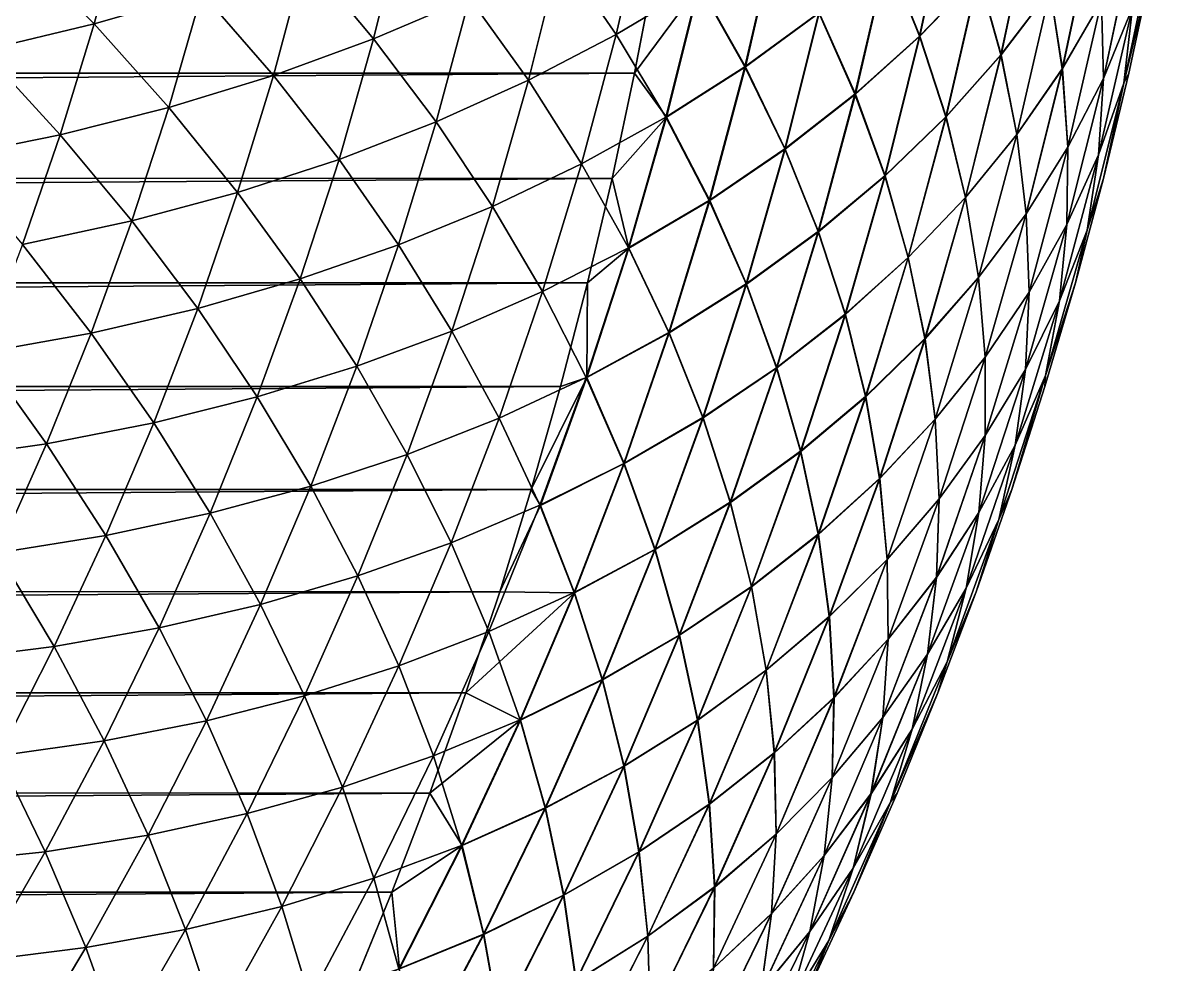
# Model space of a CAD drawing. Header units: millimetres. Extents: x -3250 to 5350, y -3250 to 3250.
# Drawn here: x 5125.9 to 5334.8, y -342.3 to -168.7 of the extents above; entities that cross this region are included whole.
import ezdxf

# ---------------------------------------------------------------- set-up
doc = ezdxf.new("R2010")
doc.units = ezdxf.units.MM
doc.header["$MEASUREMENT"] = 0
doc.layers.add('MESH_3D', color=2, linetype='CONTINUOUS')

msp = doc.modelspace()

# ---------------------------------------------------------------- linework, layer by layer
at = {"layer": 'MESH_3D'}
for points in [[(5285.33, -156.3, 25773.62), (5291.34, -171.15, 25747.21), (5296.87, -145.18, 25747.21)], [(5296.92, -145.19, 5752.96), (5291.4, -171.17, 5752.96), (5285.39, -156.31, 5726.58)], [(5296.87, -145.18, 25747.21), (5291.34, -171.15, 25747.21), (5302.2, -159.89, 25720.51)], [(5302.25, -159.9, 5779.65), (5291.4, -171.17, 5752.96), (5296.92, -145.19, 5752.96)], [(5124.26, -153.87, 26035.3), (5139.1, -168.92, 26014.23), (5144.63, -148.26, 26014.23)], [(5144.63, -148.26, 26014.23), (5139.1, -168.92, 26014.23), (5158.93, -163.16, 25992.53)], [(5225.06, -155.85, 25900), (5235.38, -170.88, 25875.58), (5240.92, -146.86, 25875.58)], [(5240.92, -146.86, 25875.58), (5235.38, -170.88, 25875.58), (5250.61, -161.75, 25850.7)], [(5302.2, -159.89, 25720.51), (5306.34, -174.62, 25693.54), (5311.97, -148.11, 25693.54)], [(5312.01, -148.12, 5806.6), (5306.38, -174.62, 5806.6), (5302.25, -159.9, 5779.65)], [(5311.97, -148.11, 25693.54), (5306.34, -174.62, 25693.54), (5315.42, -162.69, 25666.33)], [(5315.44, -162.7, 5833.79), (5306.38, -174.62, 5806.6), (5312.01, -148.12, 5806.6)], [(5177.99, -156.58, 25970.23), (5190.63, -171.66, 25947.35), (5196.23, -149.19, 25947.35)], [(5196.23, -149.19, 25947.35), (5190.63, -171.66, 25947.35), (5208.29, -164.13, 25923.94)], [(5315.42, -162.69, 25666.33), (5317.65, -177.23, 25638.92), (5323.37, -150.33, 25638.92)], [(5323.39, -150.33, 5861.18), (5317.67, -177.23, 5861.18), (5315.44, -162.7, 5833.79)], [(5323.37, -150.33, 25638.92), (5317.65, -177.23, 25638.92), (5324.9, -164.71, 25611.34)], [(5324.91, -164.71, 5888.74), (5317.67, -177.23, 5861.18), (5323.39, -150.33, 5861.18)], [(5250.61, -161.75, 25850.7), (5259.13, -176.81, 25825.39), (5264.87, -151.95, 25825.39)], [(5264.96, -151.97, 5674.84), (5259.22, -176.83, 5674.84), (5250.72, -161.77, 5649.54)], [(5264.87, -151.95, 25825.39), (5259.13, -176.81, 25825.39), (5272.74, -166.86, 25799.69)], [(5272.82, -166.88, 5700.52), (5259.22, -176.83, 5674.84), (5264.96, -151.97, 5674.84)], [(5324.9, -164.71, 25611.34), (5325.23, -178.97, 25583.62), (5331, -151.81, 25583.62)], [(5331.01, -151.81, 5916.44), (5325.23, -178.98, 5916.44), (5324.91, -164.71, 5888.74)], [(5331, -151.81, 25583.62), (5325.23, -178.97, 25583.62), (5330.61, -165.92, 25555.81)], [(5330.61, -165.92, 5944.24), (5325.23, -178.98, 5916.44), (5331.01, -151.81, 5916.44)], [(5124.26, -153.87, 26035.3), (5118.54, -173.82, 26035.3), (5139.1, -168.92, 26014.23)], [(5334.82, -152.55, 25527.92), (5329.02, -179.85, 25527.92), (5334.14, -158.52, 25500)], [(5330.61, -165.92, 25555.81), (5329.02, -179.85, 25527.92), (5334.82, -152.55, 25527.92)], [(5334.82, -152.55, 5972.1), (5329.02, -179.85, 5972.1), (5330.61, -165.92, 5944.24)], [(5334.82, -152.55, 5972.1), (5334.14, -158.52, 6000), (5329.02, -179.85, 5972.1)], [(5158.93, -163.16, 25992.53), (5172.14, -178.4, 25970.23), (5177.99, -156.58, 25970.23)], [(5177.99, -156.58, 25970.23), (5172.14, -178.4, 25970.23), (5190.63, -171.66, 25947.35)], [(5208.29, -164.13, 25923.94), (5219.21, -179.32, 25900), (5225.06, -155.85, 25900)], [(5225.06, -155.85, 25900), (5219.21, -179.32, 25900), (5235.38, -170.88, 25875.58)], [(5272.74, -166.86, 25799.69), (5279.42, -181.87, 25773.62), (5285.33, -156.3, 25773.62)], [(5285.39, -156.31, 5726.58), (5279.49, -181.88, 5726.58), (5272.82, -166.88, 5700.52)], [(5285.33, -156.3, 25773.62), (5279.42, -181.87, 25773.62), (5291.34, -171.15, 25747.21)], [(5291.4, -171.17, 5752.96), (5279.49, -181.88, 5726.58), (5285.39, -156.31, 5726.58)], [(2688.92, -177.3, 834.01), (2692.6, -157.88, 832.06), (5242.48, -158.52, 5632.12)], [(2688.92, -177.3, 834.01), (5242.48, -158.52, 5632.12), (5238.78, -178.02, 5634.09)], [(5250.72, -161.77, 5649.54), (5238.78, -178.02, 5634.09), (5242.48, -158.52, 5632.12)], [(5329.02, -179.85, 25527.92), (5329.94, -178.02, 25500), (5334.14, -158.52, 25500)], [(5329.02, -179.85, 5972.1), (5334.14, -158.52, 6000), (5329.94, -178.02, 6000)], [(5334.14, -158.52, 25500), (5329.94, -178.02, 6000), (5334.14, -158.52, 6000)], [(5334.14, -158.52, 25500), (5329.94, -178.02, 25500), (5329.94, -178.02, 6000)], [(5291.34, -171.15, 25747.21), (5296.17, -186.04, 25720.51), (5302.2, -159.89, 25720.51)], [(5302.25, -159.9, 5779.65), (5296.21, -186.05, 5779.65), (5291.4, -171.17, 5752.96)], [(5302.2, -159.89, 25720.51), (5296.17, -186.04, 25720.51), (5306.34, -174.62, 25693.54)], [(5306.38, -174.62, 5806.6), (5296.21, -186.05, 5779.65), (5302.25, -159.9, 5779.65)], [(5235.38, -170.88, 25875.58), (5244.53, -186.1, 25850.7), (5250.61, -161.75, 25850.7)], [(5250.72, -161.77, 5649.54), (5244.65, -186.13, 5649.54), (5238.78, -178.02, 5634.09)], [(5250.61, -161.75, 25850.7), (5244.53, -186.1, 25850.7), (5259.13, -176.81, 25825.39)], [(5259.22, -176.83, 5674.84), (5244.65, -186.13, 5649.54), (5250.72, -161.77, 5649.54)], [(5306.34, -174.62, 25693.54), (5309.27, -189.31, 25666.33), (5315.42, -162.69, 25666.33)], [(5315.44, -162.7, 5833.79), (5309.3, -189.31, 5833.79), (5306.38, -174.62, 5806.6)], [(5315.42, -162.69, 25666.33), (5309.27, -189.31, 25666.33), (5317.65, -177.23, 25638.92)], [(5317.67, -177.23, 5861.18), (5309.3, -189.31, 5833.79), (5315.44, -162.7, 5833.79)], [(5139.1, -168.92, 26014.23), (5152.86, -184.31, 25992.53), (5158.93, -163.16, 25992.53)], [(5158.93, -163.16, 25992.53), (5152.86, -184.31, 25992.53), (5172.14, -178.4, 25970.23)], [(5190.63, -171.66, 25947.35), (5202.16, -187, 25923.94), (5208.29, -164.13, 25923.94)], [(5208.29, -164.13, 25923.94), (5202.16, -187, 25923.94), (5219.21, -179.32, 25900)], [(5317.65, -177.23, 25638.92), (5318.68, -191.65, 25611.34), (5324.9, -164.71, 25611.34)], [(5324.91, -164.71, 5888.74), (5318.69, -191.66, 5888.74), (5317.67, -177.23, 5861.18)], [(5324.9, -164.71, 25611.34), (5318.68, -191.65, 25611.34), (5325.23, -178.97, 25583.62)], [(5325.23, -178.98, 5916.44), (5318.69, -191.66, 5888.74), (5324.91, -164.71, 5888.74)], [(5259.13, -176.81, 25825.39), (5266.47, -191.98, 25799.69), (5272.74, -166.86, 25799.69)], [(5272.82, -166.88, 5700.52), (5266.55, -192, 5700.52), (5259.22, -176.83, 5674.84)], [(5272.74, -166.86, 25799.69), (5266.47, -191.98, 25799.69), (5279.42, -181.87, 25773.62)], [(5279.49, -181.88, 5726.58), (5266.55, -192, 5700.52), (5272.82, -166.88, 5700.52)], [(5330.61, -165.92, 25555.81), (5324.35, -193.07, 25555.81), (5329.02, -179.85, 25527.92)], [(5325.23, -178.97, 25583.62), (5324.35, -193.07, 25555.81), (5330.61, -165.92, 25555.81)], [(5330.61, -165.92, 5944.24), (5324.35, -193.07, 5944.24), (5325.23, -178.98, 5916.44)], [(5329.02, -179.85, 5972.1), (5324.35, -193.07, 5944.24), (5330.61, -165.92, 5944.24)], [(5118.54, -173.82, 26035.3), (5132.84, -189.38, 26014.23), (5139.1, -168.92, 26014.23)], [(5139.1, -168.92, 26014.23), (5132.84, -189.38, 26014.23), (5152.86, -184.31, 25992.53)], [(5219.21, -179.32, 25900), (5228.99, -194.7, 25875.58), (5235.38, -170.88, 25875.58)], [(5235.38, -170.88, 25875.58), (5228.99, -194.7, 25875.58), (5244.53, -186.1, 25850.7)], [(5279.42, -181.87, 25773.62), (5284.92, -196.92, 25747.21), (5291.34, -171.15, 25747.21)], [(5291.4, -171.17, 5752.96), (5284.98, -196.94, 5752.96), (5279.49, -181.88, 5726.58)], [(5291.34, -171.15, 25747.21), (5284.92, -196.92, 25747.21), (5296.17, -186.04, 25720.51)], [(5296.21, -186.05, 5779.65), (5284.98, -196.94, 5752.96), (5291.4, -171.17, 5752.96)], [(5172.14, -178.4, 25970.23), (5184.25, -193.91, 25947.35), (5190.63, -171.66, 25947.35)], [(5190.63, -171.66, 25947.35), (5184.25, -193.91, 25947.35), (5202.16, -187, 25923.94)], [(5118.54, -173.82, 26035.3), (5112.13, -193.56, 26035.3), (5132.84, -189.38, 26014.23)], [(5296.17, -186.04, 25720.51), (5299.79, -200.9, 25693.54), (5306.34, -174.62, 25693.54)], [(5306.38, -174.62, 5806.6), (5299.82, -200.91, 5806.6), (5296.21, -186.05, 5779.65)], [(5306.34, -174.62, 25693.54), (5299.79, -200.9, 25693.54), (5309.27, -189.31, 25666.33)], [(5309.3, -189.31, 5833.79), (5299.82, -200.91, 5806.6), (5306.38, -174.62, 5806.6)], [(2684.82, -196.62, 836.19), (2688.92, -177.3, 834.01), (5238.78, -178.02, 5634.09)], [(5244.53, -186.1, 25850.7), (5252.53, -201.45, 25825.39), (5259.13, -176.81, 25825.39)], [(5259.22, -176.83, 5674.84), (5252.62, -201.47, 5674.84), (5244.65, -186.13, 5649.54)], [(5259.13, -176.81, 25825.39), (5252.53, -201.45, 25825.39), (5266.47, -191.98, 25799.69)], [(5266.55, -192, 5700.52), (5252.62, -201.47, 5674.84), (5259.22, -176.83, 5674.84)], [(5309.27, -189.31, 25666.33), (5311, -203.91, 25638.92), (5317.65, -177.23, 25638.92)], [(5317.67, -177.23, 5861.18), (5311.02, -203.91, 5861.18), (5309.3, -189.31, 5833.79)], [(5317.65, -177.23, 25638.92), (5311, -203.91, 25638.92), (5318.68, -191.65, 25611.34)], [(5318.69, -191.66, 5888.74), (5311.02, -203.91, 5861.18), (5317.67, -177.23, 5861.18)], [(2684.82, -196.62, 836.19), (5238.78, -178.02, 5634.09), (5234.65, -197.41, 5636.28)], [(5152.86, -184.31, 25992.53), (5165.54, -200, 25970.23), (5172.14, -178.4, 25970.23)], [(5172.14, -178.4, 25970.23), (5165.54, -200, 25970.23), (5184.25, -193.91, 25947.35)], [(5202.16, -187, 25923.94), (5212.55, -202.56, 25900), (5219.21, -179.32, 25900)], [(5219.21, -179.32, 25900), (5212.55, -202.56, 25900), (5228.99, -194.7, 25875.58)], [(5244.65, -186.13, 5649.54), (5234.65, -197.41, 5636.28), (5238.78, -178.02, 5634.09)], [(5325.23, -178.97, 25583.62), (5318.51, -205.92, 25583.62), (5324.35, -193.07, 25555.81)], [(5318.68, -191.65, 25611.34), (5318.51, -205.92, 25583.62), (5325.23, -178.97, 25583.62)], [(5325.23, -178.98, 5916.44), (5318.51, -205.92, 5916.44), (5318.69, -191.66, 5888.74)], [(5324.35, -193.07, 5944.24), (5318.51, -205.92, 5916.44), (5325.23, -178.98, 5916.44)], [(5329.02, -179.85, 25527.92), (5325.26, -197.41, 25500), (5329.94, -178.02, 25500)], [(5325.26, -197.41, 25500), (5325.26, -197.41, 6000), (5329.94, -178.02, 6000)], [(5329.94, -178.02, 25500), (5325.26, -197.41, 25500), (5329.94, -178.02, 6000)], [(5329.02, -179.85, 5972.1), (5329.94, -178.02, 6000), (5325.26, -197.41, 6000)], [(5329.02, -179.85, 25527.92), (5322.27, -206.93, 25527.92), (5325.26, -197.41, 25500)], [(5324.35, -193.07, 25555.81), (5322.27, -206.93, 25527.92), (5329.02, -179.85, 25527.92)], [(5329.02, -179.85, 5972.1), (5325.26, -197.41, 6000), (5322.27, -206.93, 5972.1)], [(5329.02, -179.85, 5972.1), (5322.27, -206.93, 5972.1), (5324.35, -193.07, 5944.24)], [(5266.47, -191.98, 25799.69), (5272.63, -207.21, 25773.62), (5279.42, -181.87, 25773.62)], [(5279.49, -181.88, 5726.58), (5272.7, -207.23, 5726.58), (5266.55, -192, 5700.52)], [(5279.42, -181.87, 25773.62), (5272.63, -207.21, 25773.62), (5284.92, -196.92, 25747.21)], [(5284.98, -196.94, 5752.96), (5272.7, -207.23, 5726.58), (5279.49, -181.88, 5726.58)], [(5132.84, -189.38, 26014.23), (5146.06, -205.24, 25992.53), (5152.86, -184.31, 25992.53)], [(5152.86, -184.31, 25992.53), (5146.06, -205.24, 25992.53), (5165.54, -200, 25970.23)], [(5184.25, -193.91, 25947.35), (5195.23, -209.65, 25923.94), (5202.16, -187, 25923.94)], [(5202.16, -187, 25923.94), (5195.23, -209.65, 25923.94), (5212.55, -202.56, 25900)], [(5228.99, -194.7, 25875.58), (5237.62, -210.23, 25850.7), (5244.53, -186.1, 25850.7)], [(5244.65, -186.13, 5649.54), (5237.73, -210.26, 5649.54), (5234.65, -197.41, 5636.28)], [(5244.53, -186.1, 25850.7), (5237.62, -210.23, 25850.7), (5252.53, -201.45, 25825.39)], [(5252.62, -201.47, 5674.84), (5237.73, -210.26, 5649.54), (5244.65, -186.13, 5649.54)], [(5284.92, -196.92, 25747.21), (5289.22, -211.97, 25720.51), (5296.17, -186.04, 25720.51)], [(5296.21, -186.05, 5779.65), (5289.26, -211.98, 5779.65), (5284.98, -196.94, 5752.96)], [(5296.17, -186.04, 25720.51), (5289.22, -211.97, 25720.51), (5299.79, -200.9, 25693.54)], [(5299.82, -200.91, 5806.6), (5289.26, -211.98, 5779.65), (5296.21, -186.05, 5779.65)], [(5112.13, -193.56, 26035.3), (5125.88, -209.6, 26014.23), (5132.84, -189.38, 26014.23)], [(5132.84, -189.38, 26014.23), (5125.88, -209.6, 26014.23), (5146.06, -205.24, 25992.53)], [(5299.79, -200.9, 25693.54), (5302.2, -215.69, 25666.33), (5309.27, -189.31, 25666.33)], [(5309.3, -189.31, 5833.79), (5302.23, -215.7, 5833.79), (5299.82, -200.91, 5806.6)], [(5309.27, -189.31, 25666.33), (5302.2, -215.69, 25666.33), (5311, -203.91, 25638.92)], [(5311.02, -203.91, 5861.18), (5302.23, -215.7, 5833.79), (5309.3, -189.31, 5833.79)], [(5252.53, -201.45, 25825.39), (5259.34, -216.87, 25799.69), (5266.47, -191.98, 25799.69)], [(5266.55, -192, 5700.52), (5259.42, -216.89, 5700.52), (5252.62, -201.47, 5674.84)], [(5266.47, -191.98, 25799.69), (5259.34, -216.87, 25799.69), (5272.63, -207.21, 25773.62)], [(5272.7, -207.23, 5726.58), (5259.42, -216.89, 5700.52), (5266.55, -192, 5700.52)], [(5311, -203.91, 25638.92), (5311.53, -218.36, 25611.34), (5318.68, -191.65, 25611.34)], [(5318.69, -191.66, 5888.74), (5311.54, -218.37, 5888.74), (5311.02, -203.91, 5861.18)], [(5318.68, -191.65, 25611.34), (5311.53, -218.36, 25611.34), (5318.51, -205.92, 25583.62)], [(5318.51, -205.92, 5916.44), (5311.54, -218.37, 5888.74), (5318.69, -191.66, 5888.74)], [(5165.54, -200, 25970.23), (5177.1, -215.93, 25947.35), (5184.25, -193.91, 25947.35)], [(5184.25, -193.91, 25947.35), (5177.1, -215.93, 25947.35), (5195.23, -209.65, 25923.94)], [(5324.35, -193.07, 25555.81), (5317.14, -219.97, 25555.81), (5322.27, -206.93, 25527.92)], [(5318.51, -205.92, 25583.62), (5317.14, -219.97, 25555.81), (5324.35, -193.07, 25555.81)], [(5324.35, -193.07, 5944.24), (5317.14, -219.97, 5944.24), (5318.51, -205.92, 5916.44)], [(5322.27, -206.93, 5972.1), (5317.14, -219.97, 5944.24), (5324.35, -193.07, 5944.24)], [(5212.55, -202.56, 25900), (5221.79, -218.28, 25875.58), (5228.99, -194.7, 25875.58)], [(5228.99, -194.7, 25875.58), (5221.79, -218.28, 25875.58), (5237.62, -210.23, 25850.7)], [(2680.3, -215.81, 838.59), (2684.82, -196.62, 836.19), (5234.65, -197.41, 5636.28)], [(2680.3, -215.81, 838.59), (5234.65, -197.41, 5636.28), (5230.09, -216.67, 5638.7)], [(5237.73, -210.26, 5649.54), (5230.09, -216.67, 5638.7), (5234.65, -197.41, 5636.28)], [(5272.63, -207.21, 25773.62), (5277.6, -222.45, 25747.21), (5284.92, -196.92, 25747.21)], [(5284.98, -196.94, 5752.96), (5277.65, -222.47, 5752.96), (5272.7, -207.23, 5726.58)], [(5284.92, -196.92, 25747.21), (5277.6, -222.45, 25747.21), (5289.22, -211.97, 25720.51)], [(5289.26, -211.98, 5779.65), (5277.65, -222.47, 5752.96), (5284.98, -196.94, 5752.96)], [(5322.27, -206.93, 25527.92), (5320.1, -216.67, 25500), (5325.26, -197.41, 25500)], [(5325.26, -197.41, 25500), (5320.1, -216.67, 6000), (5325.26, -197.41, 6000)], [(5325.26, -197.41, 25500), (5320.1, -216.67, 25500), (5320.1, -216.67, 6000)], [(5322.27, -206.93, 5972.1), (5325.26, -197.41, 6000), (5320.1, -216.67, 6000)], [(5146.06, -205.24, 25992.53), (5158.18, -221.36, 25970.23), (5165.54, -200, 25970.23)], [(5165.54, -200, 25970.23), (5158.18, -221.36, 25970.23), (5177.1, -215.93, 25947.35)], [(5195.23, -209.65, 25923.94), (5205.07, -225.56, 25900), (5212.55, -202.56, 25900)], [(5212.55, -202.56, 25900), (5205.07, -225.56, 25900), (5221.79, -218.28, 25875.58)], [(5237.62, -210.23, 25850.7), (5245.07, -225.84, 25825.39), (5252.53, -201.45, 25825.39)], [(5252.62, -201.47, 5674.84), (5245.16, -225.87, 5674.84), (5237.73, -210.26, 5649.54)], [(5252.53, -201.45, 25825.39), (5245.07, -225.84, 25825.39), (5259.34, -216.87, 25799.69)], [(5259.42, -216.89, 5700.52), (5245.16, -225.87, 5674.84), (5252.62, -201.47, 5674.84)], [(5289.22, -211.97, 25720.51), (5292.32, -226.95, 25693.54), (5299.79, -200.9, 25693.54)], [(5299.82, -200.91, 5806.6), (5292.35, -226.96, 5806.6), (5289.26, -211.98, 5779.65)], [(5299.79, -200.9, 25693.54), (5292.32, -226.95, 25693.54), (5302.2, -215.69, 25666.33)], [(5302.23, -215.7, 5833.79), (5292.35, -226.96, 5806.6), (5299.82, -200.91, 5806.6)], [(5302.2, -215.69, 25666.33), (5303.42, -230.34, 25638.92), (5311, -203.91, 25638.92)], [(5311.02, -203.91, 5861.18), (5303.44, -230.35, 5861.18), (5302.23, -215.7, 5833.79)], [(5311, -203.91, 25638.92), (5303.42, -230.34, 25638.92), (5311.53, -218.36, 25611.34)], [(5311.54, -218.37, 5888.74), (5303.44, -230.35, 5861.18), (5311.02, -203.91, 5861.18)], [(5125.88, -209.6, 26014.23), (5138.54, -225.92, 25992.53), (5146.06, -205.24, 25992.53)], [(5146.06, -205.24, 25992.53), (5138.54, -225.92, 25992.53), (5158.18, -221.36, 25970.23)], [(5318.51, -205.92, 25583.62), (5310.85, -232.62, 25583.62), (5317.14, -219.97, 25555.81)], [(5311.53, -218.36, 25611.34), (5310.85, -232.62, 25583.62), (5318.51, -205.92, 25583.62)], [(5318.51, -205.92, 5916.44), (5310.86, -232.62, 5916.44), (5311.54, -218.37, 5888.74)], [(5317.14, -219.97, 5944.24), (5310.86, -232.62, 5916.44), (5318.51, -205.92, 5916.44)], [(5259.34, -216.87, 25799.69), (5264.96, -232.3, 25773.62), (5272.63, -207.21, 25773.62)], [(5272.7, -207.23, 5726.58), (5265.03, -232.33, 5726.58), (5259.42, -216.89, 5700.52)], [(5272.63, -207.21, 25773.62), (5264.96, -232.3, 25773.62), (5277.6, -222.45, 25747.21)], [(5277.65, -222.47, 5752.96), (5265.03, -232.33, 5726.58), (5272.7, -207.23, 5726.58)], [(5322.27, -206.93, 25527.92), (5314.58, -233.75, 25527.92), (5320.1, -216.67, 25500)], [(5317.14, -219.97, 25555.81), (5314.58, -233.75, 25527.92), (5322.27, -206.93, 25527.92)], [(5322.27, -206.93, 5972.1), (5320.1, -216.67, 6000), (5314.58, -233.76, 5972.1)], [(5322.27, -206.93, 5972.1), (5314.58, -233.76, 5972.1), (5317.14, -219.97, 5944.24)], [(5125.88, -209.6, 26014.23), (5118.21, -229.57, 26014.23), (5138.54, -225.92, 25992.53)], [(5177.1, -215.93, 25947.35), (5187.52, -232.04, 25923.94), (5195.23, -209.65, 25923.94)], [(5195.23, -209.65, 25923.94), (5187.52, -232.04, 25923.94), (5205.07, -225.56, 25900)], [(5221.79, -218.28, 25875.58), (5229.86, -234.09, 25850.7), (5237.62, -210.23, 25850.7)], [(5237.62, -210.23, 25850.7), (5229.86, -234.09, 25850.7), (5245.07, -225.84, 25825.39)], [(5237.73, -210.26, 5649.54), (5229.97, -234.13, 5649.54), (5230.09, -216.67, 5638.7)], [(5245.16, -225.87, 5674.84), (5229.97, -234.13, 5649.54), (5237.73, -210.26, 5649.54)], [(5277.6, -222.45, 25747.21), (5281.37, -237.64, 25720.51), (5289.22, -211.97, 25720.51)], [(5289.26, -211.98, 5779.65), (5281.41, -237.65, 5779.65), (5277.65, -222.47, 5752.96)], [(5289.22, -211.97, 25720.51), (5281.37, -237.64, 25720.51), (5292.32, -226.95, 25693.54)], [(5292.35, -226.96, 5806.6), (5281.41, -237.65, 5779.65), (5289.26, -211.98, 5779.65)], [(2675.36, -234.87, 841.22), (2680.3, -215.81, 838.59), (5230.09, -216.67, 5638.7)], [(2675.36, -234.87, 841.22), (5230.09, -216.67, 5638.7), (5225.11, -235.8, 5641.35)], [(5158.18, -221.36, 25970.23), (5169.18, -237.68, 25947.35), (5177.1, -215.93, 25947.35)], [(5177.1, -215.93, 25947.35), (5169.18, -237.68, 25947.35), (5187.52, -232.04, 25923.94)], [(5229.97, -234.13, 5649.54), (5225.11, -235.8, 5641.35), (5230.09, -216.67, 5638.7)], [(5245.07, -225.84, 25825.39), (5251.34, -241.49, 25799.69), (5259.34, -216.87, 25799.69)], [(5259.42, -216.89, 5700.52), (5251.42, -241.52, 5700.52), (5245.16, -225.87, 5674.84)], [(5259.34, -216.87, 25799.69), (5251.34, -241.49, 25799.69), (5264.96, -232.3, 25773.62)], [(5265.03, -232.33, 5726.58), (5251.42, -241.52, 5700.52), (5259.42, -216.89, 5700.52)], [(5292.32, -226.95, 25693.54), (5294.22, -241.81, 25666.33), (5302.2, -215.69, 25666.33)], [(5302.23, -215.7, 5833.79), (5294.24, -241.82, 5833.79), (5292.35, -226.96, 5806.6)], [(5302.2, -215.69, 25666.33), (5294.22, -241.81, 25666.33), (5303.42, -230.34, 25638.92)], [(5303.44, -230.35, 5861.18), (5294.24, -241.82, 5833.79), (5302.23, -215.7, 5833.79)], [(5314.58, -233.75, 25527.92), (5314.46, -235.8, 25500), (5320.1, -216.67, 25500)], [(5320.1, -216.67, 25500), (5314.46, -235.8, 6000), (5320.1, -216.67, 6000)], [(5320.1, -216.67, 25500), (5314.46, -235.8, 25500), (5314.46, -235.8, 6000)], [(5314.58, -233.76, 5972.1), (5320.1, -216.67, 6000), (5314.46, -235.8, 6000)], [(5205.07, -225.56, 25900), (5213.76, -241.59, 25875.58), (5221.79, -218.28, 25875.58)], [(5221.79, -218.28, 25875.58), (5213.76, -241.59, 25875.58), (5229.86, -234.09, 25850.7)], [(5303.42, -230.34, 25638.92), (5303.44, -244.81, 25611.34), (5311.53, -218.36, 25611.34)], [(5311.53, -218.36, 25611.34), (5303.44, -244.81, 25611.34), (5310.85, -232.62, 25583.62)], [(5311.54, -218.37, 5888.74), (5303.45, -244.81, 5888.74), (5303.44, -230.35, 5861.18)], [(5310.86, -232.62, 5916.44), (5303.45, -244.81, 5888.74), (5311.54, -218.37, 5888.74)], [(5138.54, -225.92, 25992.53), (5150.09, -242.45, 25970.23), (5158.18, -221.36, 25970.23)], [(5158.18, -221.36, 25970.23), (5150.09, -242.45, 25970.23), (5169.18, -237.68, 25947.35)], [(5317.14, -219.97, 25555.81), (5308.99, -246.61, 25555.81), (5314.58, -233.75, 25527.92)], [(5310.85, -232.62, 25583.62), (5308.99, -246.61, 25555.81), (5317.14, -219.97, 25555.81)], [(5317.14, -219.97, 5944.24), (5308.99, -246.61, 5944.24), (5310.86, -232.62, 5916.44)], [(5314.58, -233.76, 5972.1), (5308.99, -246.61, 5944.24), (5317.14, -219.97, 5944.24)], [(5264.96, -232.3, 25773.62), (5269.39, -247.71, 25747.21), (5277.6, -222.45, 25747.21)], [(5277.65, -222.47, 5752.96), (5269.45, -247.73, 5752.96), (5265.03, -232.33, 5726.58)], [(5277.6, -222.45, 25747.21), (5269.39, -247.71, 25747.21), (5281.37, -237.64, 25720.51)], [(5281.41, -237.65, 5779.65), (5269.45, -247.73, 5752.96), (5277.65, -222.47, 5752.96)], [(5187.52, -232.04, 25923.94), (5196.8, -248.28, 25900), (5205.07, -225.56, 25900)], [(5205.07, -225.56, 25900), (5196.8, -248.28, 25900), (5213.76, -241.59, 25875.58)], [(5118.21, -229.57, 26014.23), (5130.29, -246.32, 25992.53), (5138.54, -225.92, 25992.53)], [(5138.54, -225.92, 25992.53), (5130.29, -246.32, 25992.53), (5150.09, -242.45, 25970.23)], [(5229.86, -234.09, 25850.7), (5236.76, -249.96, 25825.39), (5245.07, -225.84, 25825.39)], [(5245.16, -225.87, 5674.84), (5236.86, -249.99, 5674.84), (5229.97, -234.13, 5649.54)], [(5245.07, -225.84, 25825.39), (5236.76, -249.96, 25825.39), (5251.34, -241.49, 25799.69)], [(5251.42, -241.52, 5700.52), (5236.86, -249.99, 5674.84), (5245.16, -225.87, 5674.84)], [(5281.37, -237.64, 25720.51), (5283.95, -252.72, 25693.54), (5292.32, -226.95, 25693.54)], [(5292.35, -226.96, 5806.6), (5283.98, -252.73, 5806.6), (5281.41, -237.65, 5779.65)], [(5292.32, -226.95, 25693.54), (5283.95, -252.72, 25693.54), (5294.22, -241.81, 25666.33)], [(5294.24, -241.82, 5833.79), (5283.98, -252.73, 5806.6), (5292.35, -226.96, 5806.6)], [(5118.21, -229.57, 26014.23), (5109.85, -249.26, 26014.23), (5130.29, -246.32, 25992.53)], [(5294.22, -241.81, 25666.33), (5294.92, -256.5, 25638.92), (5303.42, -230.34, 25638.92)], [(5303.44, -230.35, 5861.18), (5294.94, -256.5, 5861.18), (5294.24, -241.82, 5833.79)], [(5303.42, -230.34, 25638.92), (5294.92, -256.5, 25638.92), (5303.44, -244.81, 25611.34)], [(5303.45, -244.81, 5888.74), (5294.94, -256.5, 5861.18), (5303.44, -230.35, 5861.18)], [(5169.18, -237.68, 25947.35), (5179.04, -254.15, 25923.94), (5187.52, -232.04, 25923.94)], [(5187.52, -232.04, 25923.94), (5179.04, -254.15, 25923.94), (5196.8, -248.28, 25900)], [(5251.34, -241.49, 25799.69), (5256.42, -257.12, 25773.62), (5264.96, -232.3, 25773.62)], [(5265.03, -232.33, 5726.58), (5256.48, -257.14, 5726.58), (5251.42, -241.52, 5700.52)], [(5264.96, -232.3, 25773.62), (5256.42, -257.12, 25773.62), (5269.39, -247.71, 25747.21)], [(5269.45, -247.73, 5752.96), (5256.48, -257.14, 5726.58), (5265.03, -232.33, 5726.58)], [(5310.85, -232.62, 25583.62), (5302.27, -259.03, 25583.62), (5308.99, -246.61, 25555.81)], [(5303.44, -244.81, 25611.34), (5302.27, -259.03, 25583.62), (5310.85, -232.62, 25583.62)], [(5310.86, -232.62, 5916.44), (5302.28, -259.03, 5916.44), (5303.45, -244.81, 5888.74)], [(5308.99, -246.61, 5944.24), (5302.28, -259.03, 5916.44), (5310.86, -232.62, 5916.44)], [(5314.58, -233.75, 25527.92), (5305.95, -260.3, 25527.92), (5308.34, -254.79, 25500)], [(5308.99, -246.61, 25555.81), (5305.95, -260.3, 25527.92), (5314.58, -233.75, 25527.92)], [(5314.58, -233.76, 5972.1), (5305.95, -260.3, 5972.1), (5308.99, -246.61, 5944.24)], [(5314.58, -233.76, 5972.1), (5308.34, -254.79, 6000), (5305.95, -260.3, 5972.1)], [(5314.58, -233.75, 25527.92), (5308.34, -254.79, 25500), (5314.46, -235.8, 25500)], [(5314.58, -233.76, 5972.1), (5314.46, -235.8, 6000), (5308.34, -254.79, 6000)], [(2670, -253.78, 844.06), (2675.36, -234.87, 841.22), (5225.11, -235.8, 5641.35)], [(2670, -253.78, 844.06), (5225.11, -235.8, 5641.35), (5219.7, -254.79, 5644.22)], [(5213.76, -241.59, 25875.58), (5221.28, -257.68, 25850.7), (5229.86, -234.09, 25850.7)], [(5229.97, -234.13, 5649.54), (5219.7, -254.79, 5644.22), (5225.11, -235.8, 5641.35)], [(5229.97, -234.13, 5649.54), (5221.39, -257.72, 5649.54), (5219.7, -254.79, 5644.22)], [(5229.86, -234.09, 25850.7), (5221.28, -257.68, 25850.7), (5236.76, -249.96, 25825.39)], [(5236.86, -249.99, 5674.84), (5221.39, -257.72, 5649.54), (5229.97, -234.13, 5649.54)], [(5314.46, -235.8, 25500), (5308.34, -254.79, 6000), (5314.46, -235.8, 6000)], [(5314.46, -235.8, 25500), (5308.34, -254.79, 25500), (5308.34, -254.79, 6000)], [(5150.09, -242.45, 25970.23), (5160.51, -259.14, 25947.35), (5169.18, -237.68, 25947.35)], [(5169.18, -237.68, 25947.35), (5160.51, -259.14, 25947.35), (5179.04, -254.15, 25923.94)], [(5269.39, -247.71, 25747.21), (5272.63, -263.02, 25720.51), (5281.37, -237.64, 25720.51)], [(5281.41, -237.65, 5779.65), (5272.67, -263.03, 5779.65), (5269.45, -247.73, 5752.96)], [(5281.37, -237.64, 25720.51), (5272.63, -263.02, 25720.51), (5283.95, -252.72, 25693.54)], [(5283.98, -252.73, 5806.6), (5272.67, -263.03, 5779.65), (5281.41, -237.65, 5779.65)], [(5196.8, -248.28, 25900), (5204.92, -264.61, 25875.58), (5213.76, -241.59, 25875.58)], [(5213.76, -241.59, 25875.58), (5204.92, -264.61, 25875.58), (5221.28, -257.68, 25850.7)], [(5236.76, -249.96, 25825.39), (5242.48, -265.82, 25799.69), (5251.34, -241.49, 25799.69)], [(5251.42, -241.52, 5700.52), (5242.56, -265.85, 5700.52), (5236.86, -249.99, 5674.84)], [(5251.34, -241.49, 25799.69), (5242.48, -265.82, 25799.69), (5256.42, -257.12, 25773.62)], [(5256.48, -257.14, 5726.58), (5242.56, -265.85, 5700.52), (5251.42, -241.52, 5700.52)], [(5283.95, -252.72, 25693.54), (5285.33, -267.64, 25666.33), (5294.22, -241.81, 25666.33)], [(5294.24, -241.82, 5833.79), (5285.35, -267.65, 5833.79), (5283.98, -252.73, 5806.6)], [(5294.22, -241.81, 25666.33), (5285.33, -267.64, 25666.33), (5294.92, -256.5, 25638.92)], [(5294.94, -256.5, 5861.18), (5285.35, -267.65, 5833.79), (5294.24, -241.82, 5833.79)], [(5130.29, -246.32, 25992.53), (5141.26, -263.25, 25970.23), (5150.09, -242.45, 25970.23)], [(5150.09, -242.45, 25970.23), (5141.26, -263.25, 25970.23), (5160.51, -259.14, 25947.35)], [(5109.85, -249.26, 26014.23), (5121.34, -266.42, 25992.53), (5130.29, -246.32, 25992.53)], [(5130.29, -246.32, 25992.53), (5121.34, -266.42, 25992.53), (5141.26, -263.25, 25970.23)], [(5303.44, -244.81, 25611.34), (5294.44, -270.95, 25611.34), (5302.27, -259.03, 25583.62)], [(5294.92, -256.5, 25638.92), (5294.44, -270.95, 25611.34), (5303.44, -244.81, 25611.34)], [(5303.45, -244.81, 5888.74), (5294.45, -270.96, 5888.74), (5294.94, -256.5, 5861.18)], [(5302.28, -259.03, 5916.44), (5294.45, -270.96, 5888.74), (5303.45, -244.81, 5888.74)], [(5179.04, -254.15, 25923.94), (5187.74, -270.71, 25900), (5196.8, -248.28, 25900)], [(5196.8, -248.28, 25900), (5187.74, -270.71, 25900), (5204.92, -264.61, 25875.58)], [(5256.42, -257.12, 25773.62), (5260.31, -272.66, 25747.21), (5269.39, -247.71, 25747.21)], [(5269.45, -247.73, 5752.96), (5260.36, -272.68, 5752.96), (5256.48, -257.14, 5726.58)], [(5269.39, -247.71, 25747.21), (5260.31, -272.66, 25747.21), (5272.63, -263.02, 25720.51)], [(5272.67, -263.03, 5779.65), (5260.36, -272.68, 5752.96), (5269.45, -247.73, 5752.96)], [(5308.99, -246.61, 25555.81), (5299.92, -272.95, 25555.81), (5305.95, -260.3, 25527.92)], [(5302.27, -259.03, 25583.62), (5299.92, -272.95, 25555.81), (5308.99, -246.61, 25555.81)], [(5308.99, -246.61, 5944.24), (5299.93, -272.95, 5944.24), (5302.28, -259.03, 5916.44)], [(5305.95, -260.3, 5972.1), (5299.93, -272.95, 5944.24), (5308.99, -246.61, 5944.24)], [(5221.28, -257.68, 25850.7), (5227.62, -273.78, 25825.39), (5236.76, -249.96, 25825.39)], [(5236.86, -249.99, 5674.84), (5227.71, -273.81, 5674.84), (5221.39, -257.72, 5649.54)], [(5236.76, -249.96, 25825.39), (5227.62, -273.78, 25825.39), (5242.48, -265.82, 25799.69)], [(5242.56, -265.85, 5700.52), (5227.71, -273.81, 5674.84), (5236.86, -249.99, 5674.84)], [(5272.63, -263.02, 25720.51), (5274.68, -278.18, 25693.54), (5283.95, -252.72, 25693.54)], [(5283.98, -252.73, 5806.6), (5274.71, -278.19, 5806.6), (5272.67, -263.03, 5779.65)], [(5283.95, -252.72, 25693.54), (5274.68, -278.18, 25693.54), (5285.33, -267.64, 25666.33)], [(5285.35, -267.65, 5833.79), (5274.71, -278.19, 5806.6), (5283.98, -252.73, 5806.6)], [(2664.23, -272.54, 847.13), (2670, -253.78, 844.06), (5219.7, -254.79, 5644.22)], [(2664.23, -272.54, 847.13), (5219.7, -254.79, 5644.22), (5213.89, -273.62, 5647.31)], [(5160.51, -259.14, 25947.35), (5169.78, -275.95, 25923.94), (5179.04, -254.15, 25923.94)], [(5179.04, -254.15, 25923.94), (5169.78, -275.95, 25923.94), (5187.74, -270.71, 25900)], [(5221.39, -257.72, 5649.54), (5213.89, -273.62, 5647.31), (5219.7, -254.79, 5644.22)], [(5305.95, -260.3, 25527.92), (5301.75, -273.62, 25500), (5308.34, -254.79, 25500)], [(5308.34, -254.79, 25500), (5301.75, -273.62, 6000), (5308.34, -254.79, 6000)], [(5308.34, -254.79, 25500), (5301.75, -273.62, 25500), (5301.75, -273.62, 6000)], [(5305.95, -260.3, 5972.1), (5308.34, -254.79, 6000), (5301.75, -273.62, 6000)], [(5285.33, -267.64, 25666.33), (5285.52, -282.34, 25638.92), (5294.92, -256.5, 25638.92)], [(5294.94, -256.5, 5861.18), (5285.53, -282.35, 5861.18), (5285.35, -267.65, 5833.79)], [(5294.92, -256.5, 25638.92), (5285.52, -282.34, 25638.92), (5294.44, -270.95, 25611.34)], [(5294.45, -270.96, 5888.74), (5285.53, -282.35, 5861.18), (5294.94, -256.5, 5861.18)], [(5204.92, -264.61, 25875.58), (5211.88, -280.95, 25850.7), (5221.28, -257.68, 25850.7)], [(5221.28, -257.68, 25850.7), (5211.88, -280.95, 25850.7), (5227.62, -273.78, 25825.39)], [(5227.71, -273.81, 5674.84), (5213.89, -273.62, 5647.31), (5221.39, -257.72, 5649.54)], [(5242.48, -265.82, 25799.69), (5247.01, -281.61, 25773.62), (5256.42, -257.12, 25773.62)], [(5256.48, -257.14, 5726.58), (5247.08, -281.64, 5726.58), (5242.56, -265.85, 5700.52)], [(5256.42, -257.12, 25773.62), (5247.01, -281.61, 25773.62), (5260.31, -272.66, 25747.21)], [(5260.36, -272.68, 5752.96), (5247.08, -281.64, 5726.58), (5256.48, -257.14, 5726.58)], [(5302.27, -259.03, 25583.62), (5292.77, -285.12, 25583.62), (5299.92, -272.95, 25555.81)], [(5294.44, -270.95, 25611.34), (5292.77, -285.12, 25583.62), (5302.27, -259.03, 25583.62)], [(5302.28, -259.03, 5916.44), (5292.78, -285.13, 5916.44), (5294.45, -270.96, 5888.74)], [(5299.93, -272.95, 5944.24), (5292.78, -285.13, 5916.44), (5302.28, -259.03, 5916.44)], [(5141.26, -263.25, 25970.23), (5151.09, -280.29, 25947.35), (5160.51, -259.14, 25947.35)], [(5160.51, -259.14, 25947.35), (5151.09, -280.29, 25947.35), (5169.78, -275.95, 25923.94)], [(5305.95, -260.3, 25527.92), (5296.41, -286.52, 25527.92), (5301.75, -273.62, 25500)], [(5299.92, -272.95, 25555.81), (5296.41, -286.52, 25527.92), (5305.95, -260.3, 25527.92)], [(5305.95, -260.3, 5972.1), (5301.75, -273.62, 6000), (5296.41, -286.52, 5972.1)], [(5305.95, -260.3, 5972.1), (5296.41, -286.52, 5972.1), (5299.93, -272.95, 5944.24)], [(5121.34, -266.42, 25992.53), (5131.71, -283.72, 25970.23), (5141.26, -263.25, 25970.23)], [(5141.26, -263.25, 25970.23), (5131.71, -283.72, 25970.23), (5151.09, -280.29, 25947.35)], [(5260.31, -272.66, 25747.21), (5263.01, -288.08, 25720.51), (5272.63, -263.02, 25720.51)], [(5272.67, -263.03, 5779.65), (5263.05, -288.09, 5779.65), (5260.36, -272.68, 5752.96)], [(5272.63, -263.02, 25720.51), (5263.01, -288.08, 25720.51), (5274.68, -278.18, 25693.54)], [(5274.71, -278.19, 5806.6), (5263.05, -288.09, 5779.65), (5272.67, -263.03, 5779.65)], [(5187.74, -270.71, 25900), (5195.29, -287.3, 25875.58), (5204.92, -264.61, 25875.58)], [(5204.92, -264.61, 25875.58), (5195.29, -287.3, 25875.58), (5211.88, -280.95, 25850.7)], [(5121.34, -266.42, 25992.53), (5111.7, -286.2, 25992.53), (5131.71, -283.72, 25970.23)], [(5227.62, -273.78, 25825.39), (5232.78, -289.82, 25799.69), (5242.48, -265.82, 25799.69)], [(5242.56, -265.85, 5700.52), (5232.86, -289.86, 5700.52), (5227.71, -273.81, 5674.84)], [(5242.48, -265.82, 25799.69), (5232.78, -289.82, 25799.69), (5247.01, -281.61, 25773.62)], [(5247.08, -281.64, 5726.58), (5232.86, -289.86, 5700.52), (5242.56, -265.85, 5700.52)], [(5274.68, -278.18, 25693.54), (5275.54, -293.14, 25666.33), (5285.33, -267.64, 25666.33)], [(5285.35, -267.65, 5833.79), (5275.56, -293.15, 5833.79), (5274.71, -278.19, 5806.6)], [(5285.33, -267.64, 25666.33), (5275.54, -293.14, 25666.33), (5285.52, -282.34, 25638.92)], [(5285.53, -282.35, 5861.18), (5275.56, -293.15, 5833.79), (5285.35, -267.65, 5833.79)], [(5169.78, -275.95, 25923.94), (5177.91, -292.8, 25900), (5187.74, -270.71, 25900)], [(5187.74, -270.71, 25900), (5177.91, -292.8, 25900), (5195.29, -287.3, 25875.58)], [(5294.44, -270.95, 25611.34), (5284.53, -296.77, 25611.34), (5292.77, -285.12, 25583.62)], [(5285.52, -282.34, 25638.92), (5284.53, -296.77, 25611.34), (5294.44, -270.95, 25611.34)], [(5294.45, -270.96, 5888.74), (5284.54, -296.77, 5888.74), (5285.53, -282.35, 5861.18)], [(5292.78, -285.13, 5916.44), (5284.54, -296.77, 5888.74), (5294.45, -270.96, 5888.74)], [(2658.05, -291.13, 850.41), (2664.23, -272.54, 847.13), (5213.89, -273.62, 5647.31)], [(2658.05, -291.13, 850.41), (5213.89, -273.62, 5647.31), (5207.66, -292.27, 5650.62)], [(5227.71, -273.81, 5674.84), (5207.66, -292.27, 5650.62), (5213.89, -273.62, 5647.31)], [(5247.01, -281.61, 25773.62), (5250.36, -297.29, 25747.21), (5260.31, -272.66, 25747.21)], [(5260.36, -272.68, 5752.96), (5250.41, -297.31, 5752.96), (5247.08, -281.64, 5726.58)], [(5260.31, -272.66, 25747.21), (5250.36, -297.29, 25747.21), (5263.01, -288.08, 25720.51)], [(5263.05, -288.09, 5779.65), (5250.41, -297.31, 5752.96), (5260.36, -272.68, 5752.96)], [(5299.92, -272.95, 25555.81), (5289.94, -298.96, 25555.81), (5296.41, -286.52, 25527.92)], [(5292.77, -285.12, 25583.62), (5289.94, -298.96, 25555.81), (5299.92, -272.95, 25555.81)], [(5299.93, -272.95, 5944.24), (5289.94, -298.96, 5944.24), (5292.78, -285.13, 5916.44)], [(5296.41, -286.52, 5972.1), (5289.94, -298.96, 5944.24), (5299.93, -272.95, 5944.24)], [(5296.41, -286.52, 25527.92), (5294.7, -292.27, 25500), (5301.75, -273.62, 25500)], [(5301.75, -273.62, 25500), (5294.7, -292.27, 6000), (5301.75, -273.62, 6000)], [(5301.75, -273.62, 25500), (5294.7, -292.27, 25500), (5294.7, -292.27, 6000)], [(5296.41, -286.52, 5972.1), (5301.75, -273.62, 6000), (5294.7, -292.27, 6000)], [(5227.71, -273.81, 5674.84), (5217.74, -297.3, 5674.84), (5207.66, -292.27, 5650.62)], [(5211.88, -280.95, 25850.7), (5217.65, -297.26, 25825.39), (5227.62, -273.78, 25825.39)], [(5227.62, -273.78, 25825.39), (5217.65, -297.26, 25825.39), (5232.78, -289.82, 25799.69)], [(5232.86, -289.86, 5700.52), (5217.74, -297.3, 5674.84), (5227.71, -273.81, 5674.84)], [(5151.09, -280.29, 25947.35), (5159.78, -297.41, 25923.94), (5169.78, -275.95, 25923.94)], [(5169.78, -275.95, 25923.94), (5159.78, -297.41, 25923.94), (5177.91, -292.8, 25900)], [(5263.01, -288.08, 25720.51), (5264.53, -303.3, 25693.54), (5274.68, -278.18, 25693.54)], [(5274.71, -278.19, 5806.6), (5264.56, -303.31, 5806.6), (5263.05, -288.09, 5779.65)], [(5274.68, -278.18, 25693.54), (5264.53, -303.3, 25693.54), (5275.54, -293.14, 25666.33)], [(5275.56, -293.15, 5833.79), (5264.56, -303.31, 5806.6), (5274.71, -278.19, 5806.6)], [(5131.71, -283.72, 25970.23), (5140.94, -301.1, 25947.35), (5151.09, -280.29, 25947.35)], [(5151.09, -280.29, 25947.35), (5140.94, -301.1, 25947.35), (5159.78, -297.41, 25923.94)], [(5195.29, -287.3, 25875.58), (5201.67, -303.88, 25850.7), (5211.88, -280.95, 25850.7)], [(5211.88, -280.95, 25850.7), (5201.67, -303.88, 25850.7), (5217.65, -297.26, 25825.39)], [(5232.78, -289.82, 25799.69), (5236.76, -305.77, 25773.62), (5247.01, -281.61, 25773.62)], [(5247.08, -281.64, 5726.58), (5236.83, -305.79, 5726.58), (5232.86, -289.86, 5700.52)], [(5247.01, -281.61, 25773.62), (5236.76, -305.77, 25773.62), (5250.36, -297.29, 25747.21)], [(5250.41, -297.31, 5752.96), (5236.83, -305.79, 5726.58), (5247.08, -281.64, 5726.58)], [(5111.7, -286.2, 25992.53), (5121.46, -303.85, 25970.23), (5131.71, -283.72, 25970.23)], [(5131.71, -283.72, 25970.23), (5121.46, -303.85, 25970.23), (5140.94, -301.1, 25947.35)], [(5285.52, -282.34, 25638.92), (5275.22, -307.84, 25638.92), (5284.53, -296.77, 25611.34)], [(5275.54, -293.14, 25666.33), (5275.22, -307.84, 25638.92), (5285.52, -282.34, 25638.92)], [(5285.53, -282.35, 5861.18), (5275.23, -307.84, 5861.18), (5275.56, -293.15, 5833.79)], [(5284.54, -296.77, 5888.74), (5275.23, -307.84, 5861.18), (5285.53, -282.35, 5861.18)], [(5292.77, -285.12, 25583.62), (5282.37, -310.87, 25583.62), (5289.94, -298.96, 25555.81)], [(5284.53, -296.77, 25611.34), (5282.37, -310.87, 25583.62), (5292.77, -285.12, 25583.62)], [(5292.78, -285.13, 5916.44), (5282.38, -310.88, 5916.44), (5284.54, -296.77, 5888.74)], [(5289.94, -298.96, 5944.24), (5282.38, -310.88, 5916.44), (5292.78, -285.13, 5916.44)], [(5177.91, -292.8, 25900), (5184.87, -309.65, 25875.58), (5195.29, -287.3, 25875.58)], [(5195.29, -287.3, 25875.58), (5184.87, -309.65, 25875.58), (5201.67, -303.88, 25850.7)], [(5250.36, -297.29, 25747.21), (5252.53, -312.78, 25720.51), (5263.01, -288.08, 25720.51)], [(5263.05, -288.09, 5779.65), (5252.57, -312.8, 5779.65), (5250.41, -297.31, 5752.96)], [(5263.01, -288.08, 25720.51), (5252.53, -312.78, 25720.51), (5264.53, -303.3, 25693.54)], [(5264.56, -303.31, 5806.6), (5252.57, -312.8, 5779.65), (5263.05, -288.09, 5779.65)], [(5296.41, -286.52, 25527.92), (5285.96, -312.39, 25527.92), (5294.7, -292.27, 25500)], [(5289.94, -298.96, 25555.81), (5285.96, -312.39, 25527.92), (5296.41, -286.52, 25527.92)], [(5296.41, -286.52, 5972.1), (5294.7, -292.27, 6000), (5285.96, -312.39, 5972.1)], [(5296.41, -286.52, 5972.1), (5285.96, -312.39, 5972.1), (5289.94, -298.96, 5944.24)], [(5217.65, -297.26, 25825.39), (5222.25, -313.48, 25799.69), (5232.78, -289.82, 25799.69)], [(5232.86, -289.86, 5700.52), (5222.33, -313.51, 5700.52), (5217.74, -297.3, 5674.84)], [(5232.78, -289.82, 25799.69), (5222.25, -313.48, 25799.69), (5236.76, -305.77, 25773.62)], [(5236.83, -305.79, 5726.58), (5222.33, -313.51, 5700.52), (5232.86, -289.86, 5700.52)], [(2651.46, -309.54, 853.91), (2658.05, -291.13, 850.41), (5207.66, -292.27, 5650.62)], [(2651.46, -309.54, 853.91), (5207.66, -292.27, 5650.62), (5201.02, -310.75, 5654.15)], [(5217.74, -297.3, 5674.84), (5201.02, -310.75, 5654.15), (5207.66, -292.27, 5650.62)], [(5285.96, -312.39, 25527.92), (5287.18, -310.75, 25500), (5294.7, -292.27, 25500)], [(5285.96, -312.39, 5972.1), (5294.7, -292.27, 6000), (5287.18, -310.75, 6000)], [(5294.7, -292.27, 25500), (5287.18, -310.75, 6000), (5294.7, -292.27, 6000)], [(5294.7, -292.27, 25500), (5287.18, -310.75, 25500), (5287.18, -310.75, 6000)], [(5159.78, -297.41, 25923.94), (5167.31, -314.53, 25900), (5177.91, -292.8, 25900)], [(5177.91, -292.8, 25900), (5167.31, -314.53, 25900), (5184.87, -309.65, 25875.58)], [(5264.53, -303.3, 25693.54), (5264.87, -318.28, 25666.33), (5275.54, -293.14, 25666.33)], [(5275.56, -293.15, 5833.79), (5264.89, -318.29, 5833.79), (5264.56, -303.31, 5806.6)], [(5275.54, -293.14, 25666.33), (5264.87, -318.28, 25666.33), (5275.22, -307.84, 25638.92)], [(5275.23, -307.84, 5861.18), (5264.89, -318.29, 5833.79), (5275.56, -293.15, 5833.79)], [(5140.94, -301.1, 25947.35), (5149.03, -318.51, 25923.94), (5159.78, -297.41, 25923.94)], [(5159.78, -297.41, 25923.94), (5149.03, -318.51, 25923.94), (5167.31, -314.53, 25900)], [(5217.74, -297.3, 5674.84), (5206.96, -320.42, 5674.84), (5201.02, -310.75, 5654.15)], [(5201.67, -303.88, 25850.7), (5206.87, -320.38, 25825.39), (5217.65, -297.26, 25825.39)], [(5217.65, -297.26, 25825.39), (5206.87, -320.38, 25825.39), (5222.25, -313.48, 25799.69)], [(5222.33, -313.51, 5700.52), (5206.96, -320.42, 5674.84), (5217.74, -297.3, 5674.84)], [(5236.76, -305.77, 25773.62), (5239.56, -321.55, 25747.21), (5250.36, -297.29, 25747.21)], [(5250.41, -297.31, 5752.96), (5239.61, -321.57, 5752.96), (5236.83, -305.79, 5726.58)], [(5250.36, -297.29, 25747.21), (5239.56, -321.55, 25747.21), (5252.53, -312.78, 25720.51)], [(5252.57, -312.8, 5779.65), (5239.61, -321.57, 5752.96), (5250.41, -297.31, 5752.96)], [(5284.53, -296.77, 25611.34), (5273.72, -322.22, 25611.34), (5282.37, -310.87, 25583.62)], [(5275.22, -307.84, 25638.92), (5273.72, -322.22, 25611.34), (5284.53, -296.77, 25611.34)], [(5284.54, -296.77, 5888.74), (5273.73, -322.23, 5888.74), (5275.23, -307.84, 5861.18)], [(5282.38, -310.88, 5916.44), (5273.73, -322.23, 5888.74), (5284.54, -296.77, 5888.74)], [(5289.94, -298.96, 25555.81), (5279.06, -324.6, 25555.81), (5285.96, -312.39, 25527.92)], [(5282.37, -310.87, 25583.62), (5279.06, -324.6, 25555.81), (5289.94, -298.96, 25555.81)], [(5289.94, -298.96, 5944.24), (5279.06, -324.6, 5944.24), (5282.38, -310.88, 5916.44)], [(5285.96, -312.39, 5972.1), (5279.06, -324.6, 5944.24), (5289.94, -298.96, 5944.24)], [(5121.46, -303.85, 25970.23), (5130.07, -321.54, 25947.35), (5140.94, -301.1, 25947.35)], [(5140.94, -301.1, 25947.35), (5130.07, -321.54, 25947.35), (5149.03, -318.51, 25923.94)], [(5121.46, -303.85, 25970.23), (5110.5, -323.61, 25970.23), (5130.07, -321.54, 25947.35)], [(5184.87, -309.65, 25875.58), (5190.67, -326.44, 25850.7), (5201.67, -303.88, 25850.7)], [(5201.67, -303.88, 25850.7), (5190.67, -326.44, 25850.7), (5206.87, -320.38, 25825.39)], [(5252.53, -312.78, 25720.51), (5253.51, -328.05, 25693.54), (5264.53, -303.3, 25693.54)], [(5264.56, -303.31, 5806.6), (5253.54, -328.07, 5806.6), (5252.57, -312.8, 5779.65)], [(5264.53, -303.3, 25693.54), (5253.51, -328.05, 25693.54), (5264.87, -318.28, 25666.33)], [(5264.89, -318.29, 5833.79), (5253.54, -328.07, 5806.6), (5264.56, -303.31, 5806.6)], [(5222.25, -313.48, 25799.69), (5225.67, -329.55, 25773.62), (5236.76, -305.77, 25773.62)], [(5236.83, -305.79, 5726.58), (5225.74, -329.58, 5726.58), (5222.33, -313.51, 5700.52)], [(5236.76, -305.77, 25773.62), (5225.67, -329.55, 25773.62), (5239.56, -321.55, 25747.21)], [(5239.61, -321.57, 5752.96), (5225.74, -329.58, 5726.58), (5236.83, -305.79, 5726.58)], [(5275.22, -307.84, 25638.92), (5264.03, -332.96, 25638.92), (5273.72, -322.22, 25611.34)], [(5264.87, -318.28, 25666.33), (5264.03, -332.96, 25638.92), (5275.22, -307.84, 25638.92)], [(5275.23, -307.84, 5861.18), (5264.05, -332.97, 5861.18), (5264.89, -318.29, 5833.79)], [(5273.73, -322.23, 5888.74), (5264.05, -332.97, 5861.18), (5275.23, -307.84, 5861.18)], [(2644.47, -327.77, 857.62), (2651.46, -309.54, 853.91), (5201.02, -310.75, 5654.15)], [(2644.47, -327.77, 857.62), (5201.02, -310.75, 5654.15), (5193.97, -329.03, 5657.89)], [(5167.31, -314.53, 25900), (5173.68, -331.62, 25875.58), (5184.87, -309.65, 25875.58)], [(5184.87, -309.65, 25875.58), (5173.68, -331.62, 25875.58), (5190.67, -326.44, 25850.7)], [(5206.96, -320.42, 5674.84), (5193.97, -329.03, 5657.89), (5201.02, -310.75, 5654.15)], [(5282.37, -310.87, 25583.62), (5271.07, -336.24, 25583.62), (5279.06, -324.6, 25555.81)], [(5273.72, -322.22, 25611.34), (5271.07, -336.24, 25583.62), (5282.37, -310.87, 25583.62)], [(5282.38, -310.88, 5916.44), (5271.08, -336.25, 5916.44), (5273.73, -322.23, 5888.74)], [(5279.06, -324.6, 5944.24), (5271.08, -336.25, 5916.44), (5282.38, -310.88, 5916.44)], [(5285.96, -312.39, 25527.92), (5279.2, -329.03, 25500), (5287.18, -310.75, 25500)], [(5287.18, -310.75, 25500), (5279.2, -329.03, 6000), (5287.18, -310.75, 6000)], [(5287.18, -310.75, 25500), (5279.2, -329.03, 25500), (5279.2, -329.03, 6000)], [(5285.96, -312.39, 5972.1), (5287.18, -310.75, 6000), (5279.2, -329.03, 6000)], [(5239.56, -321.55, 25747.21), (5241.18, -337.11, 25720.51), (5252.53, -312.78, 25720.51)], [(5252.57, -312.8, 5779.65), (5241.22, -337.13, 5779.65), (5239.61, -321.57, 5752.96)], [(5252.53, -312.78, 25720.51), (5241.18, -337.11, 25720.51), (5253.51, -328.05, 25693.54)], [(5253.54, -328.07, 5806.6), (5241.22, -337.13, 5779.65), (5252.57, -312.8, 5779.65)], [(5285.96, -312.39, 25527.92), (5274.6, -337.89, 25527.92), (5279.2, -329.03, 25500)], [(5279.06, -324.6, 25555.81), (5274.6, -337.89, 25527.92), (5285.96, -312.39, 25527.92)], [(5285.96, -312.39, 5972.1), (5274.61, -337.89, 5972.1), (5279.06, -324.6, 5944.24)], [(5285.96, -312.39, 5972.1), (5279.2, -329.03, 6000), (5274.61, -337.89, 5972.1)], [(5149.03, -318.51, 25923.94), (5155.95, -335.89, 25900), (5167.31, -314.53, 25900)], [(5167.31, -314.53, 25900), (5155.95, -335.89, 25900), (5173.68, -331.62, 25875.58)], [(5206.87, -320.38, 25825.39), (5210.9, -336.75, 25799.69), (5222.25, -313.48, 25799.69)], [(5222.33, -313.51, 5700.52), (5210.98, -336.78, 5700.52), (5206.96, -320.42, 5674.84)], [(5222.25, -313.48, 25799.69), (5210.9, -336.75, 25799.69), (5225.67, -329.55, 25773.62)], [(5225.74, -329.58, 5726.58), (5210.98, -336.78, 5700.52), (5222.33, -313.51, 5700.52)], [(5130.07, -321.54, 25947.35), (5137.54, -339.22, 25923.94), (5149.03, -318.51, 25923.94)], [(5149.03, -318.51, 25923.94), (5137.54, -339.22, 25923.94), (5155.95, -335.89, 25900)], [(5264.87, -318.28, 25666.33), (5253.32, -343.03, 25666.33), (5264.03, -332.96, 25638.92)], [(5253.51, -328.05, 25693.54), (5253.32, -343.03, 25666.33), (5264.87, -318.28, 25666.33)], [(5264.89, -318.29, 5833.79), (5253.35, -343.04, 5833.79), (5253.54, -328.07, 5806.6)], [(5264.05, -332.97, 5861.18), (5253.35, -343.04, 5833.79), (5264.89, -318.29, 5833.79)], [(5110.5, -323.61, 25970.23), (5118.5, -341.59, 25947.35), (5130.07, -321.54, 25947.35)], [(5130.07, -321.54, 25947.35), (5118.5, -341.59, 25947.35), (5137.54, -339.22, 25923.94)], [(5190.67, -326.44, 25850.7), (5195.29, -343.11, 25825.39), (5206.87, -320.38, 25825.39)], [(5206.96, -320.42, 5674.84), (5195.38, -343.15, 5674.84), (5193.97, -329.03, 5657.89)], [(5206.87, -320.38, 25825.39), (5195.29, -343.11, 25825.39), (5210.9, -336.75, 25799.69)], [(5210.98, -336.78, 5700.52), (5195.38, -343.15, 5674.84), (5206.96, -320.42, 5674.84)], [(5225.67, -329.55, 25773.62), (5227.92, -345.42, 25747.21), (5239.56, -321.55, 25747.21)], [(5239.61, -321.57, 5752.96), (5227.97, -345.44, 5752.96), (5225.74, -329.58, 5726.58)], [(5239.56, -321.55, 25747.21), (5227.92, -345.42, 25747.21), (5241.18, -337.11, 25720.51)], [(5241.22, -337.13, 5779.65), (5227.97, -345.44, 5752.96), (5239.61, -321.57, 5752.96)], [(5273.72, -322.22, 25611.34), (5262.04, -347.28, 25611.34), (5271.07, -336.24, 25583.62)], [(5264.03, -332.96, 25638.92), (5262.04, -347.28, 25611.34), (5273.72, -322.22, 25611.34)], [(5273.73, -322.23, 5888.74), (5262.05, -347.29, 5888.74), (5264.05, -332.97, 5861.18)], [(5271.08, -336.25, 5916.44), (5262.05, -347.29, 5888.74), (5273.73, -322.23, 5888.74)], [(5279.06, -324.6, 25555.81), (5267.28, -349.84, 25555.81), (5274.6, -337.89, 25527.92)], [(5271.07, -336.24, 25583.62), (5267.28, -349.84, 25555.81), (5279.06, -324.6, 25555.81)], [(5279.06, -324.6, 5944.24), (5267.29, -349.84, 5944.24), (5271.08, -336.25, 5916.44)], [(5274.61, -337.89, 5972.1), (5267.29, -349.84, 5944.24), (5279.06, -324.6, 5944.24)], [(2637.09, -345.78, 861.55), (2644.47, -327.77, 857.62), (5193.97, -329.03, 5657.89)], [(5173.68, -331.62, 25875.58), (5178.88, -348.6, 25850.7), (5190.67, -326.44, 25850.7)], [(5190.67, -326.44, 25850.7), (5178.88, -348.6, 25850.7), (5195.29, -343.11, 25825.39)], [(2637.09, -345.78, 861.55), (5193.97, -329.03, 5657.89), (5186.53, -347.11, 5661.84)], [(5195.38, -343.15, 5674.84), (5186.53, -347.11, 5661.84), (5193.97, -329.03, 5657.89)], [(5210.9, -336.75, 25799.69), (5213.76, -352.93, 25773.62), (5225.67, -329.55, 25773.62)], [(5225.74, -329.58, 5726.58), (5213.82, -352.96, 5726.58), (5210.98, -336.78, 5700.52)], [(5225.67, -329.55, 25773.62), (5213.76, -352.93, 25773.62), (5227.92, -345.42, 25747.21)], [(5227.97, -345.44, 5752.96), (5213.82, -352.96, 5726.58), (5225.74, -329.58, 5726.58)], [(5241.18, -337.11, 25720.51), (5241.63, -352.4, 25693.54), (5253.51, -328.05, 25693.54)], [(5253.54, -328.07, 5806.6), (5241.66, -352.42, 5806.6), (5241.22, -337.13, 5779.65)], [(5253.51, -328.05, 25693.54), (5241.63, -352.4, 25693.54), (5253.32, -343.03, 25666.33)], [(5253.35, -343.04, 5833.79), (5241.66, -352.42, 5806.6), (5253.54, -328.07, 5806.6)], [(5274.6, -337.89, 25527.92), (5270.78, -347.11, 25500), (5279.2, -329.03, 25500)], [(5270.78, -347.11, 25500), (5270.78, -347.11, 6000), (5279.2, -329.03, 6000)], [(5279.2, -329.03, 25500), (5270.78, -347.11, 25500), (5279.2, -329.03, 6000)], [(5274.61, -337.89, 5972.1), (5279.2, -329.03, 6000), (5270.78, -347.11, 6000)], [(5155.95, -335.89, 25900), (5161.72, -353.18, 25875.58), (5173.68, -331.62, 25875.58)], [(5173.68, -331.62, 25875.58), (5161.72, -353.18, 25875.58), (5178.88, -348.6, 25850.7)], [(5264.03, -332.96, 25638.92), (5251.98, -357.67, 25638.92), (5262.04, -347.28, 25611.34)], [(5253.32, -343.03, 25666.33), (5251.98, -357.67, 25638.92), (5264.03, -332.96, 25638.92)], [(5264.05, -332.97, 5861.18), (5251.99, -357.68, 5861.18), (5253.35, -343.04, 5833.79)], [(5262.05, -347.29, 5888.74), (5251.99, -357.68, 5861.18), (5264.05, -332.97, 5861.18)], [(5137.54, -339.22, 25923.94), (5143.86, -356.83, 25900), (5155.95, -335.89, 25900)], [(5155.95, -335.89, 25900), (5143.86, -356.83, 25900), (5161.72, -353.18, 25875.58)], [(5271.07, -336.24, 25583.62), (5258.9, -361.2, 25583.62), (5267.28, -349.84, 25555.81)], [(5262.04, -347.28, 25611.34), (5258.9, -361.2, 25583.62), (5271.07, -336.24, 25583.62)], [(5271.08, -336.25, 5916.44), (5258.91, -361.21, 5916.44), (5262.05, -347.29, 5888.74)], [(5267.29, -349.84, 5944.24), (5258.91, -361.21, 5916.44), (5271.08, -336.25, 5916.44)], [(5195.29, -343.11, 25825.39), (5198.75, -359.61, 25799.69), (5210.9, -336.75, 25799.69)], [(5210.98, -336.78, 5700.52), (5198.82, -359.65, 5700.52), (5195.38, -343.15, 5674.84)], [(5210.9, -336.75, 25799.69), (5198.75, -359.61, 25799.69), (5213.76, -352.93, 25773.62)], [(5213.82, -352.96, 5726.58), (5198.82, -359.65, 5700.52), (5210.98, -336.78, 5700.52)], [(5227.92, -345.42, 25747.21), (5228.99, -361.03, 25720.51), (5241.18, -337.11, 25720.51)], [(5241.22, -337.13, 5779.65), (5229.03, -361.05, 5779.65), (5227.97, -345.44, 5752.96)], [(5241.18, -337.11, 25720.51), (5228.99, -361.03, 25720.51), (5241.63, -352.4, 25693.54)], [(5241.66, -352.42, 5806.6), (5229.03, -361.05, 5779.65), (5241.22, -337.13, 5779.65)], [(5274.6, -337.89, 25527.92), (5262.37, -362.97, 25527.92), (5270.78, -347.11, 25500)], [(5267.28, -349.84, 25555.81), (5262.37, -362.97, 25527.92), (5274.6, -337.89, 25527.92)], [(5274.61, -337.89, 5972.1), (5262.37, -362.97, 5972.1), (5267.29, -349.84, 5944.24)], [(5274.61, -337.89, 5972.1), (5270.78, -347.11, 6000), (5262.37, -362.97, 5972.1)], [(5118.5, -341.59, 25947.35), (5125.35, -359.52, 25923.94), (5137.54, -339.22, 25923.94)], [(5137.54, -339.22, 25923.94), (5125.35, -359.52, 25923.94), (5143.86, -356.83, 25900)]]:
    msp.add_3dface(points, dxfattribs=at)

doc.saveas('drawing.dxf')
